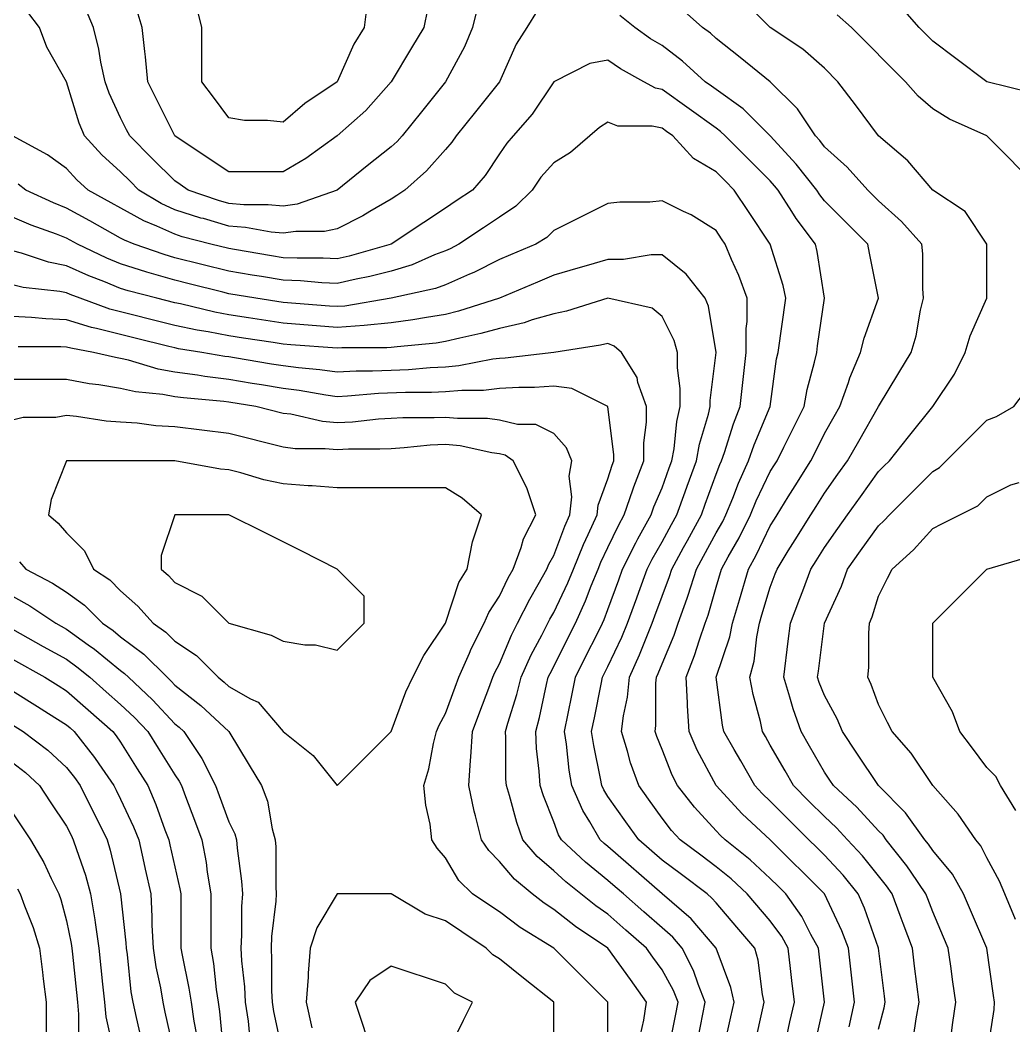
# Model space of a CAD drawing. Header units: inches. Extents: x 794995 to 811195, y 2485918 to 2508058.
# Drawn here: x 801629 to 802180, y 2501385 to 2501942 of the extents above; entities that cross this region are included whole.
import ezdxf

# ---------------------------------------------------------------- set-up
doc = ezdxf.new("R2010")
doc.units = ezdxf.units.IN
doc.header["$MEASUREMENT"] = 0
doc.layers.add('contour', color=7, linetype='Continuous')

msp = doc.modelspace()

# ---------------------------------------------------------------- linework, layer by layer
at = {"layer": 'contour'}
for points in [[(802145.16, 2501378.36), (802146.41, 2501387.11), (802148.02, 2501398.36), (802146.41, 2501409.61), (802145.16, 2501418.36), (802143.73, 2501428.36), (802141.16, 2501434.36), (802135.16, 2501448.36), (802132.43, 2501455.63), (802131.41, 2501458.36), (802123.16, 2501470.36), (802120.76, 2501473.96), (802109.45, 2501488.36), (802107.66, 2501490.86), (802105.16, 2501493.36), (802093.16, 2501506.36), (802080.16, 2501518.36), (802078.16, 2501521.36), (802075.16, 2501525.86), (802066.98, 2501540.18), (802062.3, 2501548.36), (802057.79, 2501560.99), (802056.07, 2501567.45), (802052.66, 2501578.36), (802055.16, 2501598.36), (802056.41, 2501608.36), (802061.52, 2501622), (802063.16, 2501626.36), (802067.66, 2501638.36), (802070.54, 2501642.98), (802075.16, 2501650.36), (802082.66, 2501660.86), (802088.02, 2501668.36), (802095.16, 2501678.36), (802105.16, 2501692.36), (802108.16, 2501695.36), (802111.16, 2501698.36), (802121.83, 2501711.69), (802135.16, 2501728.36), (802147.16, 2501746.36), (802153.16, 2501758.36), (802155.93, 2501767.59), (802165.16, 2501788.36), (802165.16, 2501818.36), (802153.16, 2501836.36), (802135.16, 2501848.36), (802121.31, 2501864.52), (802105.16, 2501878.36), (802092.3, 2501895.5), (802082.66, 2501908.36), (802075.16, 2501915.86), (802063.16, 2501926.36), (802045.16, 2501938.36), (802015.16, 2501968.36)], [(801915.93, 2501947.59), (801910.16, 2501938.36), (801904.39, 2501929.13), (801895.16, 2501908.36), (801881.83, 2501891.69), (801871.16, 2501878.36), (801868.69, 2501874.83), (801865.16, 2501870.86), (801854.57, 2501858.95), (801842.66, 2501848.36), (801838.16, 2501845.36), (801835.16, 2501843.36), (801823.16, 2501836.36), (801819.44, 2501834.08), (801805.16, 2501826.93), (801798.1, 2501825.42), (801782.22, 2501825.42), (801775.16, 2501824.36), (801768.49, 2501825.03), (801754.39, 2501827.59), (801745.16, 2501828.36), (801731.04, 2501832.48), (801729.64, 2501832.84), (801715.16, 2501837.45), (801707.66, 2501840.86), (801695.16, 2501848.36), (801690.16, 2501853.36), (801685.16, 2501858.36), (801674.72, 2501867.93), (801665.16, 2501878.36), (801662.22, 2501885.42), (801655.16, 2501908.36), (801644.25, 2501927.45), (801640.16, 2501938.36), (801633.73, 2501946.93)], [(801883.16, 2501950.36), (801880.16, 2501938.36), (801875.75, 2501927.77), (801865.16, 2501908.36), (801851.83, 2501891.69), (801841.16, 2501878.36), (801838.32, 2501875.2), (801835.16, 2501872.36), (801821.83, 2501861.69), (801805.16, 2501848.36), (801782.98, 2501840.54), (801775.16, 2501839.36), (801766.98, 2501840.18), (801753.34, 2501840.18), (801745.16, 2501840.86), (801739.35, 2501842.56), (801722.66, 2501848.36), (801718.16, 2501851.36), (801715.16, 2501853.36), (801702.66, 2501865.86), (801690.16, 2501878.36), (801688.49, 2501881.69), (801685.16, 2501888.36), (801678.84, 2501902.05), (801676.59, 2501908.36), (801674.25, 2501919.27), (801673.16, 2501926.36), (801670.16, 2501938.36), (801665.75, 2501948.95)], [(801855.16, 2501948.36), (801853.16, 2501938.36), (801846.41, 2501927.11), (801835.16, 2501908.36), (801821.04, 2501892.48), (801805.16, 2501878.36), (801787.79, 2501865.73), (801775.16, 2501858.36), (801745.16, 2501858.36), (801733.16, 2501866.36), (801715.16, 2501878.36), (801705.16, 2501898.36), (801700.16, 2501908.36), (801699.01, 2501922.21), (801698.49, 2501925.03), (801697.16, 2501938.36), (801694.39, 2501947.59)], [(801821.83, 2501951.69), (801820.16, 2501938.36), (801814.39, 2501929.13), (801805.16, 2501908.36), (801787.16, 2501896.36), (801775.16, 2501885.86), (801766.59, 2501886.93), (801753.73, 2501886.93), (801745.16, 2501888.36), (801736.59, 2501899.79), (801730.16, 2501908.36), (801730.16, 2501938.36), (801727.16, 2501950.36)], [(802124.57, 2501378.95), (802125.93, 2501389.13), (802127.66, 2501398.36), (802125.16, 2501418.36), (802123.91, 2501428.36), (802118.79, 2501442), (802117.16, 2501446.36), (802112.66, 2501458.36), (802109.6, 2501462.81), (802105.16, 2501468.36), (802096.27, 2501479.47), (802088.02, 2501488.36), (802081.83, 2501495.03), (802075.16, 2501501.22), (802066.59, 2501509.79), (802058.02, 2501518.36), (802053.34, 2501526.54), (802045.16, 2501540.86), (802042.43, 2501545.63), (802040.87, 2501548.36), (802039.7, 2501553.82), (802035.69, 2501568.89), (802033.91, 2501578.36), (802036.16, 2501587.36), (802037.66, 2501600.86), (802039.16, 2501608.36), (802040.54, 2501612.98), (802045.16, 2501628.36), (802047.89, 2501635.63), (802048.91, 2501638.36), (802055.16, 2501648.36), (802059.01, 2501654.52), (802067.66, 2501668.36), (802070.54, 2501672.98), (802075.16, 2501680.36), (802082.66, 2501690.86), (802088.02, 2501698.36), (802094.25, 2501709.27), (802105.16, 2501728.36), (802116.41, 2501747.11), (802123.16, 2501758.36), (802125.93, 2501767.59), (802128.49, 2501781.69), (802130.16, 2501788.36), (802129.7, 2501793.82), (802129.7, 2501812.91), (802129.16, 2501818.36), (802117.79, 2501830.99), (802105.16, 2501842.36), (802102.16, 2501845.36), (802099.16, 2501848.36), (802087.79, 2501860.99), (802075.16, 2501872.36), (802072.55, 2501875.75), (802070.16, 2501878.36), (802060.16, 2501893.36), (802045.16, 2501908.36), (802028.49, 2501921.69), (802015.16, 2501932.36), (802012, 2501935.2), (802007.66, 2501938.36), (801995.75, 2501948.95)], [(802189.16, 2501902.36), (802165.16, 2501908.36), (802148.02, 2501921.22), (802135.16, 2501930.86), (802127.66, 2501938.36), (802117.16, 2501950.36)], [(802105.16, 2501383.36), (802108.32, 2501395.2), (802108.91, 2501398.36), (802108.49, 2501401.69), (802105.16, 2501428.36), (802097.33, 2501450.54), (802093.91, 2501458.36), (802085.5, 2501468.71), (802075.16, 2501479.79), (802070.87, 2501484.08), (802066.59, 2501488.36), (802055.87, 2501499.08), (802045.16, 2501509.79), (802040.71, 2501513.92), (802036.59, 2501518.36), (802028.79, 2501532), (802025.16, 2501538.36), (802019.45, 2501548.36), (802018.69, 2501551.89), (802015.16, 2501578.36), (802022.66, 2501600.86), (802024.16, 2501608.36), (802028.02, 2501621.22), (802033.16, 2501638.36), (802037.42, 2501646.1), (802045.16, 2501662.36), (802047.47, 2501666.05), (802048.91, 2501668.36), (802055.16, 2501678.36), (802059.01, 2501684.52), (802067.66, 2501698.36), (802070.16, 2501703.36), (802075.16, 2501713.36), (802080.61, 2501722.91), (802083.73, 2501728.36), (802088.49, 2501741.69), (802089.28, 2501744.24), (802095.16, 2501758.36), (802097.16, 2501766.36), (802105.16, 2501788.36), (802100.16, 2501813.36), (802099.16, 2501818.36), (802087.16, 2501830.36), (802075.16, 2501842.36), (802072.55, 2501845.75), (802070.87, 2501848.36), (802059.56, 2501862.76), (802045.16, 2501878.36), (802030.16, 2501893.36), (802015.16, 2501904.08), (802012.66, 2501905.86), (802009.16, 2501908.36), (801996.59, 2501919.79), (801985.16, 2501928.36), (801978.84, 2501932.05), (801970.16, 2501938.36), (801961.83, 2501945.03)], [(802195.16, 2501848.36), (802165.16, 2501878.36), (802144.39, 2501887.59), (802135.16, 2501893.36), (802127.16, 2501900.36), (802120.16, 2501908.36), (802090.16, 2501938.36), (802082.22, 2501945.42)], [(802088.79, 2501384.72), (802091.83, 2501398.36), (802088.49, 2501428.36), (802084.76, 2501437.96), (802075.16, 2501458.36), (802045.16, 2501488.36), (802029.56, 2501502.76), (802015.16, 2501518.36), (802004.72, 2501537.93), (802000.16, 2501548.36), (801999.28, 2501562.48), (801999.28, 2501564.24), (801998.49, 2501578.36), (802003.16, 2501590.36), (802005.93, 2501599.13), (802009.16, 2501608.36), (802010.71, 2501612.81), (802015.16, 2501628.36), (802018.16, 2501638.36), (802021.83, 2501645.03), (802027.89, 2501655.63), (802034.25, 2501668.36), (802037.42, 2501676.1), (802045.16, 2501692.36), (802047.47, 2501696.05), (802048.91, 2501698.36), (802052.66, 2501705.86), (802057.66, 2501715.86), (802063.91, 2501728.36), (802065.69, 2501737.84), (802069.7, 2501752.91), (802070.87, 2501758.36), (802071.41, 2501762.11), (802075.16, 2501788.36), (802071.16, 2501814.36), (802070.16, 2501818.36), (802059.44, 2501832.65), (802057.16, 2501836.36), (802049.45, 2501848.36), (802047.56, 2501850.76), (802045.16, 2501853.36), (802032.66, 2501865.86), (802020.16, 2501878.36), (802017.66, 2501880.86), (802015.16, 2501882.65), (801985.16, 2501904.08), (801981.63, 2501904.83), (801975.16, 2501908.36), (801962.22, 2501915.42), (801955.16, 2501920.36), (801945.16, 2501918.36), (801925.16, 2501908.36), (801913.16, 2501890.36), (801902.66, 2501878.36), (801899.16, 2501874.36), (801895.16, 2501868.36), (801887.16, 2501856.36), (801880.16, 2501848.36), (801871.16, 2501842.36), (801865.16, 2501838.36), (801853.16, 2501830.36), (801835.16, 2501818.36), (801811.83, 2501811.69), (801805.16, 2501810.18), (801797.33, 2501810.54), (801782.98, 2501810.54), (801775.16, 2501810.86), (801768.73, 2501811.93), (801748.16, 2501815.36), (801745.16, 2501815.86), (801735.16, 2501818.36), (801719.3, 2501822.5), (801715.16, 2501823.82), (801705.16, 2501828.36), (801698.02, 2501831.22), (801667.16, 2501848.36), (801660.87, 2501854.08), (801655.16, 2501860.36), (801644.57, 2501867.77), (801625.16, 2501878.36)], [(802069.7, 2501373.82), (802075.16, 2501398.36), (802071.83, 2501428.36), (802067.66, 2501435.86), (802062.66, 2501445.86), (802053.73, 2501458.36), (802049.45, 2501462.65), (802045.16, 2501466.93), (802034.05, 2501477.25), (802020.16, 2501488.36), (802017.56, 2501490.76), (802015.16, 2501493.36), (802003.16, 2501506.36), (801993.73, 2501518.36), (801990.87, 2501524.08), (801985.16, 2501538.36), (801982.3, 2501545.5), (801981.41, 2501548.36), (801981.83, 2501551.69), (801981.83, 2501575.03), (801982.16, 2501578.36), (801983.09, 2501580.43), (801985.16, 2501585.86), (801991.83, 2501601.69), (801994.16, 2501608.36), (801999.01, 2501622.21), (801999.64, 2501623.88), (802004.25, 2501638.36), (802008.1, 2501645.42), (802015.16, 2501658.36), (802018.8, 2501664.72), (802020.61, 2501668.36), (802024.39, 2501677.59), (802027.57, 2501685.95), (802033.16, 2501698.36), (802036.27, 2501707.25), (802045.16, 2501728.36), (802048.69, 2501754.83), (802049.45, 2501758.36), (802053.73, 2501788.36), (802052.22, 2501795.42), (802045.16, 2501818.36), (802033.16, 2501836.36), (802025.16, 2501848.36), (802020.16, 2501853.36), (802015.16, 2501858.36), (802002.53, 2501865.73), (801991.16, 2501878.36), (801987.66, 2501880.86), (801985.16, 2501882.65), (801979.7, 2501883.82), (801960.61, 2501883.82), (801955.16, 2501885.86), (801950.54, 2501882.98), (801945.16, 2501878.36), (801934.39, 2501869.13), (801925.16, 2501863.36), (801918.1, 2501855.42), (801913.16, 2501848.36), (801904.16, 2501839.36), (801895.16, 2501833.36), (801886.16, 2501827.36), (801872.66, 2501818.36), (801867.77, 2501815.75), (801865.16, 2501814.61), (801859.16, 2501812.36), (801846.7, 2501806.82), (801835.16, 2501803.36), (801823.16, 2501800.36), (801815.75, 2501798.95), (801805.16, 2501796.54), (801796.59, 2501796.93), (801784.76, 2501797.96), (801775.16, 2501798.36), (801763.16, 2501800.36), (801758.02, 2501801.22), (801745.16, 2501803.36), (801715.16, 2501810.86), (801709.35, 2501812.56), (801692.66, 2501818.36), (801687.3, 2501820.5), (801685.16, 2501821.69), (801668.02, 2501831.22), (801655.16, 2501838.36), (801647.96, 2501841.16), (801632.66, 2501848.36), (801628.32, 2501851.52)], [(802053.73, 2501376.93), (802056.07, 2501387.45), (802058.49, 2501398.36), (802057.16, 2501410.36), (802056.41, 2501417.11), (802055.16, 2501428.36), (802051.59, 2501434.79), (802045.16, 2501443.36), (802032.3, 2501458.36), (802023.44, 2501466.64), (802015.16, 2501473.36), (802006.59, 2501479.79), (801995.16, 2501488.36), (801990.38, 2501493.58), (801985.16, 2501500.36), (801977.66, 2501510.86), (801972.3, 2501518.36), (801967.79, 2501530.99), (801966.07, 2501537.45), (801962.66, 2501548.36), (801963.73, 2501556.93), (801966.07, 2501567.45), (801967.16, 2501578.36), (801972.74, 2501590.77), (801975.93, 2501599.13), (801979.7, 2501608.36), (801981.16, 2501612.36), (801985.16, 2501623.36), (801989.3, 2501634.22), (801990.61, 2501638.36), (801997.16, 2501650.36), (801999.28, 2501654.24), (802006.98, 2501668.36), (802009.16, 2501674.36), (802015.16, 2501690.86), (802017.23, 2501696.29), (802018.16, 2501698.36), (802019.77, 2501702.98), (802024.76, 2501718.76), (802028.49, 2501728.36), (802031.83, 2501758.36), (802031.83, 2501771.69), (802032.3, 2501775.5), (802032.3, 2501788.36), (802027.79, 2501800.99), (802023.73, 2501809.79), (802020.16, 2501818.36), (802018.16, 2501821.36), (802015.16, 2501825.86), (802001.31, 2501834.52), (801997.16, 2501836.36), (801985.16, 2501842.36), (801978.49, 2501841.69), (801961.83, 2501841.69), (801955.16, 2501840.86), (801925.16, 2501825.86), (801921.41, 2501822.11), (801915.16, 2501818.36), (801901.16, 2501812.36), (801895.16, 2501809.79), (801880.87, 2501802.65), (801878.49, 2501801.69), (801865.16, 2501795.86), (801859.7, 2501793.82), (801835.16, 2501788.36), (801809.45, 2501784.08), (801805.16, 2501783.75), (801800.87, 2501784.08), (801775.16, 2501786.05), (801760.16, 2501788.36), (801745.16, 2501790.86), (801741.83, 2501791.69), (801723.16, 2501796.36), (801715.16, 2501798.36), (801701.04, 2501802.48), (801699.64, 2501802.84), (801685.16, 2501807.45), (801677.42, 2501810.62), (801661.16, 2501818.36), (801655.16, 2501821.69), (801649.7, 2501823.82), (801635.59, 2501828.8), (801625.16, 2501833.36)], [(802036.98, 2501376.54), (802040.87, 2501394.08), (802041.83, 2501398.36), (802040.87, 2501402.65), (802038.49, 2501421.69), (802036.59, 2501428.36), (802026.7, 2501439.9), (802015.16, 2501453.36), (802012.85, 2501456.05), (802010.16, 2501458.36), (801995.87, 2501469.08), (801985.16, 2501477.11), (801972.3, 2501488.36), (801965.16, 2501498.36), (801955.16, 2501512.36), (801952.85, 2501516.05), (801951.83, 2501518.36), (801951.16, 2501522.36), (801947.33, 2501540.54), (801946.16, 2501548.36), (801947.66, 2501555.86), (801951.41, 2501574.61), (801952.16, 2501578.36), (801955.16, 2501584.36), (801962.9, 2501600.62), (801966.07, 2501608.36), (801971.16, 2501622.36), (801972.3, 2501625.5), (801976.98, 2501638.36), (801979.7, 2501643.82), (801985.16, 2501653.36), (801990.45, 2501663.07), (801993.34, 2501668.36), (801998.02, 2501681.22), (801999.16, 2501684.36), (802004.25, 2501698.36), (802005.93, 2501707.59), (802010.87, 2501724.08), (802011.83, 2501728.36), (802011.83, 2501731.69), (802015.16, 2501758.36), (802010.87, 2501784.08), (802009.16, 2501788.36), (801998.49, 2501801.69), (801985.16, 2501812.36), (801979.16, 2501812.36), (801963.73, 2501809.79), (801955.16, 2501809.79), (801943.16, 2501806.36), (801938.49, 2501805.03), (801925.16, 2501801.22), (801916.16, 2501797.36), (801895.16, 2501788.36), (801872.36, 2501781.16), (801865.16, 2501779.36), (801854.57, 2501777.77), (801847.16, 2501776.36), (801835.16, 2501774.72), (801820.16, 2501773.36), (801805.16, 2501772.21), (801775.16, 2501774.52), (801763.16, 2501776.36), (801756.07, 2501777.45), (801745.16, 2501779.13), (801737.42, 2501780.62), (801718.32, 2501785.2), (801715.16, 2501785.86), (801705.16, 2501788.36), (801689.3, 2501792.5), (801685.16, 2501793.82), (801675.93, 2501797.59), (801667.57, 2501800.77), (801655.16, 2501806.36), (801645.16, 2501808.36), (801630.16, 2501813.36), (801625.16, 2501814.61)], [(802019.45, 2501372.65), (802023.34, 2501390.18), (802025.16, 2501398.36), (802023.34, 2501406.54), (802015.16, 2501428.36), (802001.31, 2501444.52), (801985.16, 2501458.36), (801955.16, 2501484.61), (801953.09, 2501486.29), (801950.87, 2501488.36), (801945.16, 2501498.36), (801941.31, 2501504.52), (801935.16, 2501518.36), (801933.73, 2501526.93), (801932.22, 2501541.3), (801931.16, 2501548.36), (801935.16, 2501568.36), (801937.16, 2501578.36), (801943.16, 2501590.36), (801949.16, 2501602.36), (801952.16, 2501608.36), (801953.09, 2501610.43), (801955.16, 2501615.86), (801961.16, 2501632.36), (801963.34, 2501638.36), (801970.61, 2501652.91), (801971.83, 2501655.03), (801979.16, 2501668.36), (801980.71, 2501672.81), (801985.16, 2501683.36), (801989.16, 2501694.36), (801990.61, 2501698.36), (801991.83, 2501705.03), (801993.34, 2501720.18), (801995.16, 2501728.36), (801995.16, 2501738.36), (801993.73, 2501749.79), (801993.73, 2501758.36), (801991.83, 2501765.03), (801985.16, 2501778.36), (801979.7, 2501782.91), (801955.16, 2501788.36), (801932.22, 2501781.3), (801925.16, 2501779.79), (801913.16, 2501776.36), (801908.79, 2501774.72), (801895.16, 2501771.69), (801884.72, 2501768.8), (801873.16, 2501766.36), (801865.16, 2501764.36), (801859.94, 2501763.58), (801838.32, 2501761.52), (801835.16, 2501761.09), (801832.66, 2501760.86), (801807.66, 2501760.86), (801805.16, 2501760.67), (801779.45, 2501762.65), (801775.16, 2501762.98), (801769.7, 2501763.82), (801753.16, 2501766.36), (801745.16, 2501767.59), (801733.73, 2501769.79), (801727.57, 2501770.77), (801715.16, 2501773.36), (801679.16, 2501782.36), (801662.66, 2501788.36), (801657.23, 2501790.43), (801655.16, 2501791.36), (801651.41, 2501792.11), (801631.16, 2501794.36), (801625.16, 2501795.86)], [(802005.16, 2501378.36), (802009.16, 2501398.36), (802005.16, 2501408.36), (802002.66, 2501415.86), (801996.41, 2501428.36), (801991.16, 2501434.36), (801985.16, 2501439.61), (801975.16, 2501448.36), (801963.73, 2501458.36), (801959.16, 2501462.36), (801955.16, 2501465.86), (801942.74, 2501475.95), (801929.45, 2501488.36), (801927.89, 2501491.09), (801925.16, 2501498.36), (801919.44, 2501512.65), (801917.66, 2501518.36), (801917.16, 2501526.36), (801915.69, 2501538.89), (801915.16, 2501548.36), (801917.33, 2501556.19), (801921.16, 2501574.36), (801922.16, 2501578.36), (801923.09, 2501580.43), (801925.16, 2501584.36), (801933.16, 2501600.36), (801937.16, 2501608.36), (801942.74, 2501620.77), (801945.93, 2501629.13), (801949.7, 2501638.36), (801951.29, 2501642.23), (801955.16, 2501650.36), (801960.97, 2501662.56), (801964.16, 2501668.36), (801969.01, 2501682.21), (801969.56, 2501683.96), (801975.16, 2501698.36), (801975.16, 2501708.36), (801976.59, 2501719.79), (801976.59, 2501728.36), (801971.83, 2501741.69), (801971.31, 2501744.52), (801962.66, 2501758.36), (801958.69, 2501761.89), (801955.16, 2501763.36), (801951.16, 2501762.36), (801925.16, 2501758.36), (801898.32, 2501755.2), (801895.16, 2501755.03), (801891.41, 2501754.61), (801872.66, 2501750.86), (801865.16, 2501750.18), (801856.59, 2501749.79), (801844.76, 2501748.76), (801835.16, 2501748.36), (801824.72, 2501747.93), (801815.59, 2501747.93), (801805.16, 2501747.45), (801795.56, 2501748.76), (801783.73, 2501749.79), (801775.16, 2501750.86), (801768.73, 2501751.93), (801748.16, 2501755.36), (801745.16, 2501755.86), (801742.94, 2501756.14), (801730.16, 2501758.36), (801717.23, 2501760.43), (801715.16, 2501760.86), (801711.83, 2501761.69), (801693.16, 2501766.36), (801671.83, 2501771.69), (801669.01, 2501772.21), (801655.16, 2501776.36), (801643.73, 2501776.93), (801635.75, 2501777.77), (801625.16, 2501778.36)], [(801988.91, 2501372.11), (801992.66, 2501390.86), (801994.16, 2501398.36), (801991.59, 2501404.79), (801985.16, 2501416.36), (801980.16, 2501423.36), (801976.59, 2501428.36), (801965.16, 2501438.36), (801955.16, 2501447.11), (801948.49, 2501451.69), (801931.83, 2501465.03), (801925.16, 2501471.22), (801915.93, 2501479.13), (801908.02, 2501488.36), (801904.63, 2501497.84), (801900.61, 2501512.91), (801898.91, 2501518.36), (801898.69, 2501521.89), (801898.69, 2501544.83), (801898.49, 2501548.36), (801899.77, 2501552.98), (801904.76, 2501568.76), (801907.16, 2501578.36), (801912.74, 2501590.77), (801918.49, 2501601.69), (801921.83, 2501608.36), (801922.94, 2501610.58), (801925.16, 2501614.36), (801932.9, 2501630.62), (801936.07, 2501638.36), (801941.61, 2501651.91), (801944.25, 2501657.45), (801949.16, 2501668.36), (801949.7, 2501673.82), (801955.16, 2501688.36), (801957.56, 2501695.96), (801958.49, 2501698.36), (801958.49, 2501701.69), (801955.16, 2501728.36), (801935.16, 2501738.36), (801925.16, 2501739.61), (801914.57, 2501738.95), (801905.75, 2501738.95), (801895.16, 2501738.36), (801886.16, 2501737.36), (801874.16, 2501737.36), (801865.16, 2501736.54), (801857.33, 2501736.19), (801842.98, 2501736.19), (801827.96, 2501735.56), (801810.87, 2501734.08), (801805.16, 2501733.82), (801798.84, 2501734.68), (801784.05, 2501737.25), (801775.16, 2501738.36), (801763.16, 2501740.36), (801758.02, 2501741.22), (801745.16, 2501743.36), (801731.83, 2501745.03), (801727.79, 2501745.73), (801715.16, 2501747.45), (801705.93, 2501749.13), (801689.45, 2501754.08), (801685.16, 2501755.03), (801682.3, 2501755.5), (801670.16, 2501758.36), (801657.47, 2501760.67), (801655.16, 2501761.36), (801652, 2501761.52), (801628.32, 2501761.52)], [(801973.16, 2501380.36), (801975.16, 2501388.36), (801976.59, 2501398.36), (801967.66, 2501410.86), (801955.16, 2501428.36), (801937.16, 2501440.36), (801925.16, 2501449.79), (801919.94, 2501453.14), (801913.16, 2501458.36), (801903.34, 2501466.54), (801895.16, 2501476.36), (801889.16, 2501482.36), (801885.16, 2501488.36), (801881.83, 2501501.69), (801881.04, 2501504.24), (801878.02, 2501518.36), (801879.01, 2501532.21), (801879.28, 2501534.24), (801880.16, 2501548.36), (801884.25, 2501559.27), (801889.16, 2501572.36), (801891.41, 2501578.36), (801892.55, 2501580.97), (801895.16, 2501585.86), (801901.83, 2501601.69), (801905.16, 2501608.36), (801911.83, 2501621.69), (801916.59, 2501629.79), (801921.41, 2501638.36), (801922.43, 2501641.09), (801925.16, 2501645.86), (801931.37, 2501662.15), (801934.16, 2501668.36), (801935.16, 2501678.36), (801933.73, 2501689.79), (801935.16, 2501698.36), (801932.22, 2501705.42), (801925.16, 2501713.36), (801915.16, 2501718.36), (801905.16, 2501718.36), (801895.16, 2501720.86), (801888.49, 2501721.69), (801871.83, 2501721.69), (801865.16, 2501722.36), (801858.84, 2501722.05), (801841.47, 2501722.05), (801835.16, 2501721.69), (801828.1, 2501721.3), (801813.73, 2501719.79), (801805.16, 2501719.36), (801796.98, 2501720.18), (801779.45, 2501724.08), (801775.16, 2501724.61), (801760.16, 2501728.36), (801745.16, 2501730.86), (801742.3, 2501731.22), (801719.96, 2501733.16), (801715.16, 2501733.82), (801708.49, 2501735.03), (801693.34, 2501736.54), (801685.16, 2501738.36), (801673.16, 2501740.36), (801667.79, 2501740.99), (801655.16, 2501743.36), (801625.16, 2501743.36)], [(802165.16, 2501368.36), (802169.16, 2501394.36), (802169.45, 2501398.36), (802168.91, 2501402.11), (802165.16, 2501428.36), (802156.16, 2501449.36), (802152.3, 2501458.36), (802146.07, 2501469.27), (802135.16, 2501482.36), (802132.76, 2501485.96), (802130.87, 2501488.36), (802120.16, 2501503.36), (802105.16, 2501518.36), (802093.16, 2501536.36), (802085.16, 2501548.36), (802082.22, 2501555.42), (802075.16, 2501568.36), (802072.3, 2501575.5), (802071.41, 2501578.36), (802071.83, 2501581.69), (802075.16, 2501608.36), (802084.63, 2501628.89), (802088.02, 2501638.36), (802095.16, 2501648.36), (802105.16, 2501662.36), (802108.32, 2501665.2), (802111.16, 2501668.36), (802123.16, 2501680.36), (802135.16, 2501692.36), (802138.91, 2501694.61), (802142.66, 2501698.36), (802165.16, 2501720.86), (802170.61, 2501722.91), (802180.16, 2501728.36), (802186.59, 2501736.93)], [(801955.16, 2501368.36), (801955.16, 2501398.36), (801925.16, 2501428.36), (801906.59, 2501439.79), (801895.16, 2501448.36), (801889.16, 2501452.36), (801880.16, 2501458.36), (801872.66, 2501465.86), (801865.16, 2501478.36), (801860.54, 2501483.75), (801857.66, 2501488.36), (801856.59, 2501496.93), (801854.25, 2501507.45), (801853.16, 2501518.36), (801855.93, 2501527.59), (801858.49, 2501541.69), (801860.16, 2501548.36), (801861.63, 2501551.89), (801865.16, 2501558.36), (801870.61, 2501572.91), (801872.66, 2501578.36), (801878.49, 2501591.69), (801879.44, 2501594.08), (801886.59, 2501608.36), (801889.16, 2501614.36), (801895.16, 2501623.36), (801899.96, 2501633.56), (801902.66, 2501638.36), (801907.16, 2501650.36), (801908.49, 2501655.03), (801915.16, 2501668.36), (801910.16, 2501683.36), (801902.66, 2501698.36), (801898.16, 2501701.36), (801895.16, 2501702.11), (801890.87, 2501702.65), (801873.34, 2501706.54), (801865.16, 2501707.36), (801856.59, 2501706.93), (801842.22, 2501705.42), (801835.16, 2501705.03), (801828.84, 2501704.68), (801811.47, 2501704.68), (801805.16, 2501704.36), (801798.49, 2501705.03), (801781.83, 2501705.03), (801775.16, 2501705.86), (801745.16, 2501713.36), (801715.16, 2501717.11), (801704.57, 2501717.77), (801694.39, 2501719.13), (801685.16, 2501719.79), (801677.16, 2501720.36), (801660.61, 2501722.91), (801655.16, 2501723.36), (801649.16, 2501722.36), (801631.16, 2501722.36), (801625.16, 2501720.86)], [(802181.04, 2501444.24), (802175.16, 2501458.36), (802172.22, 2501465.42), (802165.16, 2501478.36), (802161.83, 2501485.03), (802159.16, 2501488.36), (802149.28, 2501502.48), (802135.16, 2501518.36), (802123.16, 2501536.36), (802112.66, 2501548.36), (802110.16, 2501553.36), (802105.16, 2501563.36), (802101.16, 2501574.36), (802099.16, 2501578.36), (802099.7, 2501583.82), (802099.7, 2501602.91), (802100.16, 2501608.36), (802101.63, 2501611.89), (802105.16, 2501623.36), (802110.16, 2501633.36), (802112.66, 2501638.36), (802124.57, 2501648.95), (802135.16, 2501660.86), (802140.16, 2501663.36), (802150.16, 2501668.36), (802160.16, 2501673.36), (802165.16, 2501678.36), (802178.49, 2501685.03), (802183.16, 2501686.36)], [(801629.16, 2501642.36), (801632.66, 2501638.36), (801647.33, 2501630.54), (801655.16, 2501625.5), (801665.16, 2501618.36), (801675.16, 2501608.36), (801681.02, 2501604.22), (801685.16, 2501600.86), (801698.02, 2501591.22), (801710.87, 2501578.36), (801713.09, 2501576.29), (801715.16, 2501574.08), (801729.56, 2501562.76), (801745.16, 2501548.36), (801756.41, 2501529.61), (801763.16, 2501518.36), (801766.59, 2501509.79), (801769.16, 2501494.36), (801770.87, 2501488.36), (801771.16, 2501484.36), (801771.16, 2501462.36), (801771.41, 2501458.36), (801771.16, 2501454.36), (801768.84, 2501434.68), (801768.49, 2501428.36), (801768.84, 2501422.05), (801768.84, 2501404.68), (801769.16, 2501398.36), (801769.94, 2501393.14), (801775.16, 2501368.36)], [(802181.31, 2501504.52), (802172.66, 2501518.36), (802170.16, 2501523.36), (802165.16, 2501528.36), (802156.59, 2501539.79), (802150.16, 2501548.36), (802146.07, 2501559.27), (802135.16, 2501578.36), (802135.16, 2501608.36), (802165.16, 2501638.36), (802188.49, 2501645.03)], [(801625.16, 2501623.36), (801634.76, 2501617.96), (801649.16, 2501608.36), (801655.16, 2501605.03), (801667.16, 2501596.36), (801670.68, 2501593.88), (801685.16, 2501582.11), (801687.3, 2501580.5), (801689.45, 2501578.36), (801702.74, 2501565.95), (801715.16, 2501552.65), (801717.56, 2501550.76), (801720.16, 2501548.36), (801730.16, 2501533.36), (801737.66, 2501518.36), (801739.7, 2501512.91), (801745.16, 2501498.36), (801748.49, 2501491.69), (801749.45, 2501488.36), (801749.77, 2501483.75), (801752.22, 2501465.42), (801752.66, 2501458.36), (801752.22, 2501451.3), (801752.22, 2501435.42), (801751.83, 2501428.36), (801752.22, 2501421.3), (801753.73, 2501406.93), (801754.16, 2501398.36), (801755.75, 2501387.77), (801756.59, 2501379.79)], [(801625.16, 2501605.03), (801642.3, 2501595.5), (801655.16, 2501588.36), (801660.97, 2501584.17), (801668.02, 2501578.36), (801677.16, 2501570.36), (801685.16, 2501563.36), (801692.9, 2501556.1), (801700.16, 2501548.36), (801705.93, 2501539.13), (801715.16, 2501524.36), (801717.66, 2501520.86), (801718.91, 2501518.36), (801721.16, 2501512.36), (801726.07, 2501499.27), (801730.16, 2501488.36), (801732.53, 2501475.73), (801733.16, 2501470.36), (801735.16, 2501458.36), (801735.16, 2501428.36), (801736.59, 2501419.79), (801738.1, 2501405.42), (801739.16, 2501398.36), (801739.94, 2501393.14), (801742, 2501371.52)], [(801625.16, 2501588.36), (801643.16, 2501578.36), (801650.54, 2501573.75), (801655.16, 2501570.86), (801667.16, 2501560.36), (801680.87, 2501548.36), (801682.76, 2501545.96), (801685.16, 2501542.36), (801694.39, 2501527.59), (801700.16, 2501518.36), (801704.72, 2501507.93), (801709.7, 2501493.82), (801711.83, 2501488.36), (801712.43, 2501485.63), (801715.16, 2501473.36), (801718.02, 2501461.22), (801718.49, 2501458.36), (801718.49, 2501428.36), (801719.16, 2501424.36), (801722.98, 2501406.19), (801724.16, 2501398.36), (801725.75, 2501387.77), (801727.16, 2501380.36)], [(801625.16, 2501570.86), (801639.01, 2501562.21), (801645.16, 2501558.36), (801655.16, 2501552.11), (801657.16, 2501550.36), (801659.44, 2501548.36), (801670.76, 2501533.96), (801673.16, 2501530.36), (801681.41, 2501518.36), (801682.66, 2501515.86), (801685.16, 2501510.86), (801692.36, 2501495.56), (801695.16, 2501488.36), (801698.02, 2501475.5), (801698.79, 2501472), (801701.83, 2501458.36), (801702.53, 2501445.73), (801702.53, 2501440.99), (801703.16, 2501428.36), (801704.72, 2501417.93), (801707.16, 2501406.36), (801708.49, 2501398.36), (801709.7, 2501392.91), (801715.16, 2501368.36)], [(801625.16, 2501552.11), (801631.16, 2501548.36), (801644.72, 2501537.93), (801655.16, 2501528.36), (801659.6, 2501522.81), (801662.66, 2501518.36), (801677.66, 2501488.36), (801679.44, 2501482.65), (801685.16, 2501458.36), (801688.02, 2501431.22), (801688.16, 2501428.36), (801688.69, 2501424.83), (801690.87, 2501404.08), (801691.83, 2501398.36), (801693.73, 2501389.79), (801696.07, 2501379.27)], [(801625.16, 2501531.22), (801632.36, 2501525.56), (801640.16, 2501518.36), (801646.16, 2501509.36), (801655.16, 2501495.86), (801657.66, 2501490.86), (801658.91, 2501488.36), (801660.61, 2501482.91), (801665.59, 2501468.8), (801668.49, 2501458.36), (801670.87, 2501444.08), (801671.04, 2501442.48), (801673.16, 2501428.36), (801674.25, 2501417.45), (801675.16, 2501408.36), (801676.16, 2501398.36), (801676.98, 2501390.18), (801680.87, 2501372.65)], [(801625.16, 2501503.36), (801631.16, 2501494.36), (801635.16, 2501488.36), (801642.53, 2501475.73), (801646.59, 2501466.93), (801650.87, 2501458.36), (801652, 2501455.2), (801655.16, 2501443.36), (801657.77, 2501430.97), (801658.16, 2501428.36), (801658.49, 2501425.03), (801660.61, 2501403.82), (801661.16, 2501398.36), (801661.83, 2501391.69), (801661.83, 2501375.03)], [(801628.02, 2501461.22), (801629.44, 2501458.36), (801631.83, 2501451.69), (801636.59, 2501439.79), (801640.16, 2501428.36), (801641.83, 2501415.03), (801642.3, 2501411.22), (801643.91, 2501398.36), (801643.91, 2501368.36)], [(801925.16, 2501368.36), (801925.16, 2501398.36), (801908.49, 2501411.69), (801895.16, 2501422.36), (801891.41, 2501424.61), (801887.66, 2501428.36), (801874.16, 2501437.36), (801865.16, 2501443.36), (801853.91, 2501447.11), (801835.16, 2501458.36), (801805.16, 2501458.36), (801793.91, 2501439.61), (801790.16, 2501428.36), (801789.01, 2501414.52), (801789.01, 2501412.21), (801788.02, 2501398.36), (801791.04, 2501384.24)]]:
    msp.add_lwpolyline(points, dxfattribs=at)
for points in [[(801805.16, 2501518.36), (801835.16, 2501548.36), (801843.16, 2501570.36), (801847.16, 2501578.36), (801853.16, 2501590.36), (801865.16, 2501608.36), (801872.66, 2501630.86), (801877.16, 2501638.36), (801880.16, 2501653.36), (801885.16, 2501668.36), (801874.39, 2501677.59), (801865.16, 2501683.36), (801805.16, 2501683.36), (801791.31, 2501684.52), (801789.01, 2501684.52), (801775.16, 2501685.5), (801764.57, 2501687.77), (801751.83, 2501691.69), (801745.16, 2501693.36), (801740.54, 2501693.75), (801715.16, 2501698.36), (801655.16, 2501698.36), (801646.59, 2501676.93), (801645.16, 2501668.36), (801650.54, 2501663.75), (801655.16, 2501658.36), (801665.16, 2501648.36), (801670.16, 2501638.36), (801679.16, 2501632.36), (801685.16, 2501626.36), (801694.63, 2501617.84), (801703.16, 2501608.36), (801710.16, 2501603.36), (801715.16, 2501598.36), (801727.16, 2501590.36), (801739.16, 2501578.36), (801742.55, 2501575.75), (801745.16, 2501573.36), (801757.16, 2501566.36), (801761.31, 2501564.52), (801775.16, 2501548.36), (801791.83, 2501535.03)], [(801805.16, 2501593.36), (801820.16, 2501608.36), (801820.16, 2501623.36), (801805.16, 2501638.36), (801785.16, 2501648.36), (801765.16, 2501658.36), (801745.16, 2501668.36), (801715.16, 2501668.36), (801707.66, 2501645.86), (801707.66, 2501638.36), (801711.63, 2501634.83), (801715.16, 2501630.86), (801730.16, 2501623.36), (801745.16, 2501608.36), (801768.49, 2501601.69), (801775.16, 2501598.36), (801787.16, 2501596.36), (801793.16, 2501596.36)], [(801835.16, 2501353.36), (801845.16, 2501358.36), (801865.16, 2501368.36), (801875.16, 2501388.36), (801880.16, 2501398.36), (801870.16, 2501403.36), (801865.16, 2501408.36), (801835.16, 2501418.36), (801823.16, 2501410.36), (801815.16, 2501398.36), (801825.16, 2501368.36), (801829.16, 2501362.36)]]:
    msp.add_lwpolyline(points, close=True, dxfattribs=at)

doc.saveas('drawing.dxf')
